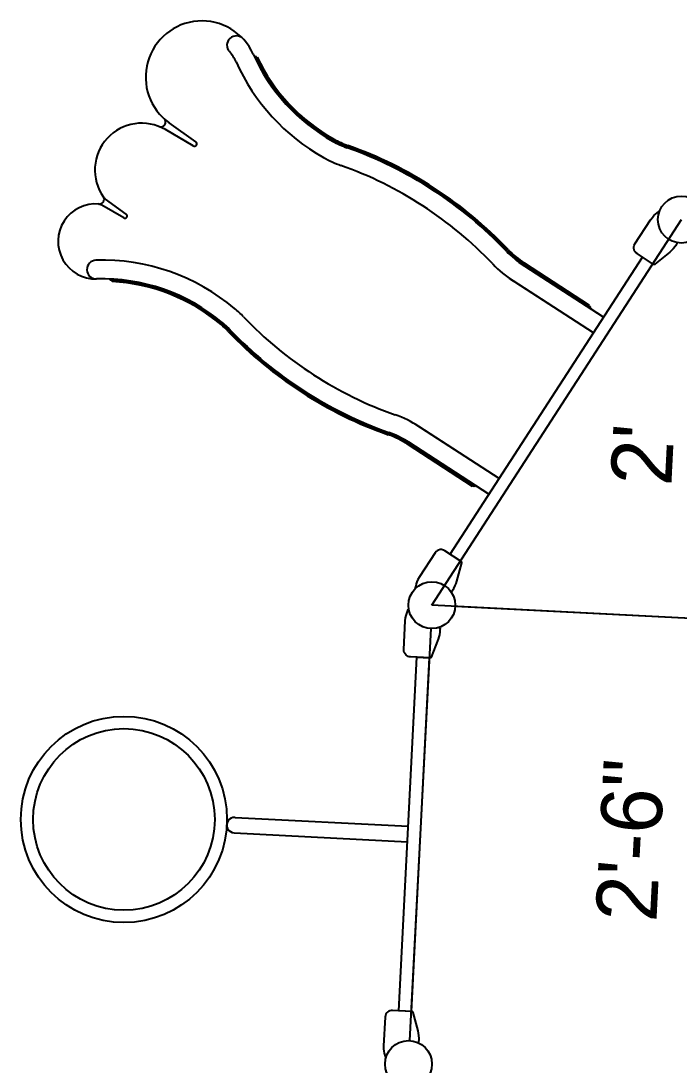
# Model space of a CAD drawing. Header units: feet. Extents: x 10084 to 13321, y 3329 to 8503.
# Drawn here: x 11187.44 to 11193.3, y 5258.55 to 5267.83 of the extents above; entities that cross this region are included whole.
import ezdxf
from ezdxf.enums import TextEntityAlignment as Align

# ---------------------------------------------------------------- set-up
doc = ezdxf.new("R2010")
doc.units = ezdxf.units.FT
doc.header["$LTSCALE"] = 40
doc.header["$MEASUREMENT"] = 0
doc.layers.add('amenity center', color=31, linetype='Continuous')
doc.styles.add('Style-CHAR_FAST_FONT', font='CHAR_FAST_FONT.shx')

msp = doc.modelspace()

# ---------------------------------------------------------------- linework, layer by layer
at = {"layer": 'amenity center', "color": 7}
for p, q in [((11189.5298, 5267.5228), (11189.5203, 5267.5184)), ((11189.5468, 5267.511), (11189.5374, 5267.5065)), ((11188.9779, 5266.7229), (11188.7298, 5266.8676)), ((11189.0006, 5266.7579), (11188.7639, 5266.9274)), ((11188.3596, 5266.082), (11188.1652, 5266.1953)), ((11188.3822, 5266.1169), (11188.1984, 5266.2486)), ((11191.1002, 5262.6402), (11193.3197, 5266.0677)), ((11191.263, 5263.0933), (11192.9729, 5265.7338)), ((11192.6275, 5265.2005), (11191.8801, 5265.6844)), ((11192.6275, 5265.2005), (11191.9138, 5265.6626)), ((11192.5153, 5265.2855), (11191.9195, 5265.6714)), ((11192.5035, 5265.3056), (11191.9251, 5265.6801)), ((11192.5369, 5265.0606), (11191.7895, 5265.5445)), ((11188.2385, 5265.5291), (11188.2389, 5265.5396)), ((11188.2558, 5265.5179), (11188.2564, 5265.5283)), ((11192.5369, 5265.0606), (11191.8232, 5265.5227)), ((11192.5035, 5265.3056), (11192.4978, 5265.2969)), ((11192.5153, 5265.2855), (11192.5097, 5265.2768)), ((11191.699, 5263.7665), (11190.9516, 5264.2505)), ((11191.699, 5263.7665), (11190.9853, 5264.2287)), ((11191.6084, 5263.6266), (11190.861, 5264.1106)), ((11191.4617, 5263.6968), (11190.8834, 5264.0713)), ((11191.4849, 5263.6942), (11190.889, 5264.08)), ((11191.6084, 5263.6266), (11190.8947, 5264.0888)), ((11191.4617, 5263.6968), (11191.4674, 5263.7055)), ((11191.4849, 5263.6942), (11191.4906, 5263.7029)), ((11195.1782, 5262.4319), (11191.1002, 5262.6402)), ((11194.9702, 5262.4425), (11191.3083, 5262.6296))]:
    msp.add_line(p, q, dxfattribs=at)
at = {"layer": 'amenity center', "color": 7, "ltscale": 100}
for p, q in [((11191.0896, 5262.4322), (11190.9026, 5258.7703)), ((11189.3497, 5260.7546), (11190.8902, 5260.6759)), ((11189.3422, 5260.6165), (11190.8831, 5260.5378))]:
    msp.add_line(p, q, dxfattribs=at)
at = {"layer": 'amenity center', "color": 7, "flags": 128}
for points in [[(11193.0716, 5265.6699), (11192.925, 5265.7649), (11192.9156, 5265.7723), (11192.9088, 5265.7801), (11192.9035, 5265.7885), (11192.8996, 5265.7977), (11192.8967, 5265.8122), (11192.8972, 5265.8268), (11192.8999, 5265.8377), (11192.9065, 5265.8513), (11193.0451, 5266.0653), (11193.0614, 5266.0877), (11193.0751, 5266.1031), (11193.0895, 5266.1168), (11193.1037, 5266.1285), (11193.1188, 5266.1391), (11193.1221, 5266.1394), (11193.1231, 5266.1374)], [(11193.2719, 5265.8649), (11193.2719, 5265.8649), (11193.275, 5265.8634), (11193.2768, 5265.8616), (11193.2783, 5265.8592), (11193.2791, 5265.8564), (11193.2791, 5265.8536), (11193.2785, 5265.8512), (11193.2775, 5265.8493), (11193.2705, 5265.8385), (11193.2633, 5265.828), (11193.246, 5265.8067), (11193.2328, 5265.7931), (11193.2158, 5265.7783), (11193.0848, 5265.6714), (11193.0831, 5265.67), (11193.0809, 5265.6689), (11193.0785, 5265.6683), (11193.0759, 5265.6684), (11193.0737, 5265.6689), (11193.0716, 5265.6699)], [(11191.3618, 5263.0293), (11191.2151, 5263.1243), (11191.2045, 5263.1298), (11191.1946, 5263.1329), (11191.1848, 5263.1342), (11191.1748, 5263.134), (11191.1603, 5263.1307), (11191.1472, 5263.1243), (11191.1384, 5263.1174), (11191.1287, 5263.1058), (11190.9901, 5262.8918), (11190.9764, 5262.8678), (11190.9679, 5262.8489), (11190.9613, 5262.8302), (11190.9565, 5262.8124), (11190.953, 5262.7943), (11190.954, 5262.7912), (11190.9562, 5262.791)], [(11191.2658, 5262.7668), (11191.2658, 5262.7668), (11191.2684, 5262.7646), (11191.2708, 5262.7637), (11191.2736, 5262.7633), (11191.2765, 5262.7637), (11191.279, 5262.7649), (11191.281, 5262.7664), (11191.2823, 5262.7681), (11191.2893, 5262.7788), (11191.296, 5262.7898), (11191.3083, 5262.8142), (11191.3153, 5262.8319), (11191.3219, 5262.8534), (11191.3658, 5263.0167), (11191.3663, 5263.0188), (11191.3665, 5263.0213), (11191.366, 5263.0238), (11191.3649, 5263.0261), (11191.3636, 5263.0278), (11191.3618, 5263.0293)], [(11191.0843, 5262.1717), (11190.9099, 5262.1806), (11190.898, 5262.1824), (11190.8882, 5262.1857), (11190.8795, 5262.1903), (11190.8715, 5262.1963), (11190.8617, 5262.2075), (11190.8548, 5262.2204), (11190.8517, 5262.2311), (11190.8507, 5262.2462), (11190.8637, 5262.5008), (11190.8666, 5262.5284), (11190.8708, 5262.5486), (11190.8763, 5262.5677), (11190.8829, 5262.5849), (11190.8906, 5262.6016), (11190.8933, 5262.6035), (11190.8952, 5262.6023)], [(11191.1603, 5262.4407), (11191.1603, 5262.4407), (11191.1637, 5262.4409), (11191.1662, 5262.4403), (11191.1687, 5262.4389), (11191.1708, 5262.4369), (11191.1722, 5262.4345), (11191.1728, 5262.4321), (11191.173, 5262.43), (11191.1723, 5262.4172), (11191.1713, 5262.4044), (11191.167, 5262.3773), (11191.1623, 5262.3589), (11191.155, 5262.3376), (11191.095, 5262.1796), (11191.0942, 5262.1775), (11191.0929, 5262.1755), (11191.0911, 5262.1737), (11191.0888, 5262.1725), (11191.0867, 5262.1719), (11191.0843, 5262.1717)]]:
    msp.add_lwpolyline(points, dxfattribs=at)
at = {"layer": 'amenity center', "color": 7, "ltscale": 100, "flags": 128}
msp.add_lwpolyline([(11190.9669, 5262.1777), (11191.0763, 5262.1721), (11190.9158, 5259.0304), (11190.8064, 5259.036)], close=True, dxfattribs=at)
for points in [[(11190.9238, 5259.03), (11190.7494, 5259.0389), (11190.7374, 5259.0383), (11190.7273, 5259.036), (11190.7181, 5259.0323), (11190.7096, 5259.0271), (11190.6987, 5259.0171), (11190.6906, 5259.0049), (11190.6864, 5258.9945), (11190.6838, 5258.9796), (11190.6708, 5258.7251), (11190.6709, 5258.6973), (11190.673, 5258.6768), (11190.6766, 5258.6573), (11190.6813, 5258.6395), (11190.6873, 5258.622), (11190.6898, 5258.6199), (11190.6918, 5258.6208)], [(11190.972, 5258.7546), (11190.972, 5258.7546), (11190.9754, 5258.7541), (11190.9779, 5258.7544), (11190.9806, 5258.7555), (11190.9828, 5258.7573), (11190.9845, 5258.7596), (11190.9854, 5258.7619), (11190.9857, 5258.764), (11190.9863, 5258.7768), (11190.9867, 5258.7896), (11190.9851, 5258.817), (11190.9823, 5258.8358), (11190.9773, 5258.8577), (11190.9336, 5259.021), (11190.9331, 5259.0232), (11190.9319, 5259.0253), (11190.9303, 5259.0273), (11190.9282, 5259.0287), (11190.9262, 5259.0296), (11190.9238, 5259.03)]]:
    msp.add_lwpolyline(points, dxfattribs=at)
at = {"layer": 'amenity center', "color": 7}
for centre in [(11193.3197, 5266.0677), (11191.1002, 5262.6402)]:
    msp.add_circle(centre, 0.2083, dxfattribs=at)
at = {"layer": 'amenity center', "color": 7, "ltscale": 100}
for centre, radius in [((11188.3614, 5260.736), 0.9165), ((11188.3614, 5260.736), 0.8071), ((11190.8919, 5258.5622), 0.2083)]:
    msp.add_circle(centre, radius, dxfattribs=at)
at = {"layer": 'amenity center', "color": 7}
for centre, radius, start, end in [((11189.055, 5267.3339), 0.5, 24.10421, 234.3923), ((11189.3607, 5267.617), 0.0833, 42.79797, 222.79797), ((11189.055, 5267.3339), 0.3333, 24.10421, 42.79797), ((11191.0327, 5268.2187), 1.6667, 204.10421, 240.72761), ((11191.0327, 5268.2187), 1.6562, 204.84605, 240.72761), ((11191.0327, 5268.2187), 1.6458, 205.46872, 240.72761), ((11191.0327, 5268.2187), 1.8333, 204.10421, 240.72761), ((11188.6908, 5266.9329), 0.0417, 248.11028, 47.75514), ((11188.5199, 5266.5076), 0.4167, 59.76197, 215.02294), ((11188.9884, 5266.7409), 0.0208, 239.76197, 54.3923), ((11190.6252, 5267.4918), 0.8333, 240.72761, 250.49964), ((11190.6252, 5267.4918), 0.8229, 240.72761, 250.49964), ((11190.6252, 5267.4918), 0.8125, 240.72761, 250.49964), ((11189.1379, 5263.2919), 3.6222, 43.55817, 70.49964), ((11189.1379, 5263.2919), 3.6326, 43.55817, 70.49964), ((11189.1379, 5263.2919), 3.643, 43.55817, 70.49964), ((11190.6252, 5267.4918), 1, 240.72761, 250.49964), ((11189.1379, 5263.2919), 3.4555, 43.55817, 70.49964), ((11188.1095, 5265.8737), 0.3333, 84.90531, 271.43428), ((11188.1233, 5266.1233), 0.0833, 59.76197, 86.83458), ((11188.1428, 5266.2472), 0.0417, 264.90531, 34.62021), ((11188.247, 5266.3163), 0.0833, 215.02294, 234.3923), ((11188.3701, 5266.1), 0.0208, 239.76197, 54.3923), ((11192.3667, 5266.3621), 0.8333, 223.55817, 237.07561), ((11192.3667, 5266.3621), 0.8229, 223.55817, 237.07561), ((11192.3667, 5266.3621), 0.8125, 223.55817, 237.07561), ((11188.1154, 5265.6238), 0.0833, 91.64754, 271.64754), ((11188.1657, 5263.8745), 1.8333, 49.9241, 91.64754), ((11192.3667, 5266.3621), 1, 223.55817, 237.07561), ((11188.1657, 5263.8745), 1.6667, 49.9241, 91.64754), ((11188.1657, 5263.8745), 1.6562, 49.9241, 87.48274), ((11188.1657, 5263.8745), 1.6458, 49.9241, 86.86054), ((11188.7022, 5264.5122), 1, 43.72268, 49.9241), ((11191.9222, 5267.5917), 3.4555, 223.72268, 250.59306), ((11188.7022, 5264.5122), 0.8125, 43.72268, 49.9241), ((11188.7022, 5264.5122), 0.8229, 43.72268, 49.9241), ((11188.7022, 5264.5122), 0.8333, 43.72268, 49.9241), ((11191.9222, 5267.5917), 3.6326, 223.72268, 250.59306), ((11191.9222, 5267.5917), 3.6222, 223.72268, 250.59306), ((11191.9222, 5267.5917), 3.643, 223.72268, 250.59306), ((11190.4417, 5263.3893), 1, 57.07561, 70.59306), ((11190.4417, 5263.3893), 0.8125, 57.07561, 70.59306), ((11190.4417, 5263.3893), 0.8229, 57.07561, 70.59306), ((11190.4417, 5263.3893), 0.8333, 57.07561, 70.59306)]:
    msp.add_arc(centre, radius, start, end, dxfattribs=at)
at = {"layer": 'amenity center', "color": 7, "ltscale": 100}
msp.add_arc((11189.3457, 5260.6855), 0.0692, 86.75019, 267.07565, dxfattribs=at)
at = {"layer": 'amenity center', "color": 7}
for p in [(11189.2387, 5265.1498), (11189.3045, 5265.0881)]:
    msp.add_point(p, dxfattribs=at)

# ---------------------------------------------------------------- texts
at = {"layer": 'amenity center', "color": 7, "style": 'Style-CHAR_FAST_FONT'}
for s, p in [("2'", (11193.2433, 5263.9645)), ('2\'-6"', (11193.1337, 5260.5384))]:
    msp.add_text(s, height=0.54166, rotation=87.07561, dxfattribs=at).set_placement(p, align=Align.CENTER)
for s, height in [('y:/powrscap/4-0/', 0.002604), ('-40', 0.0026)]:
    msp.add_text(s, height=height, rotation=177.07561, dxfattribs=at).set_placement((11193.1392, 5262.5361))

doc.saveas('drawing.dxf')
